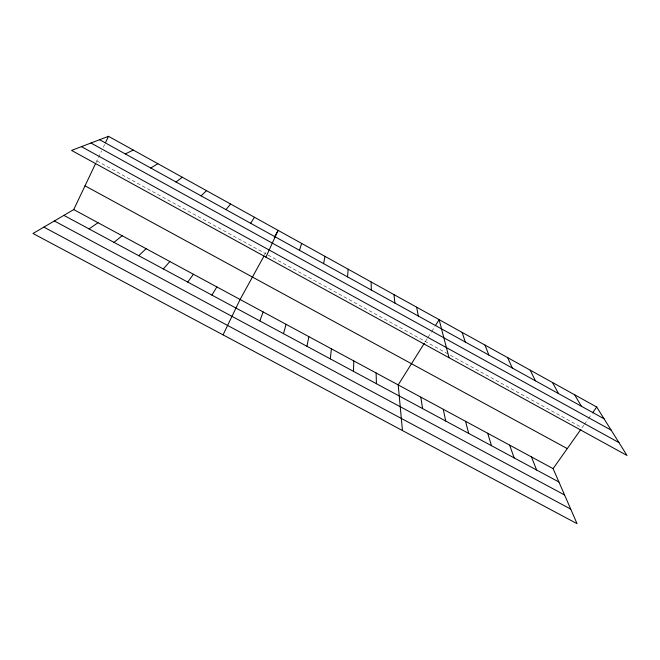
<?xml version="1.0" encoding="UTF-8"?>
<svg xmlns="http://www.w3.org/2000/svg" width="660" height="660" viewBox="0 0 660 660"><rect width="100%" height="100%" fill="white"/><g stroke="black" fill="none" stroke-linecap="round" stroke-linejoin="round"><path stroke-width="0.49" stroke-dasharray="3.3 2.47" d="M95.964 162.764L101.59 150.892M103.323 147.254L104.618 144.523M264.412 255.304L266.838 250.882M425.411 341.542L427.523 338.176M428.051 337.334L431.219 332.277M431.747 331.435L434.915 326.387M583.836 425.188L582.087 427.672L450.037 355.08M584.422 424.363L587.928 419.405M588.514 418.58L591.434 414.447M96.838 160.916L265.37 253.564M268.067 255.04L448.288 354.115"/><path stroke-width="0.99" d="M353.447 371.341L353.834 360.946M347.556 276.887L348.15 269.197M330.297 358.867L331.411 348.826M323.614 263.645L324.984 256.352M306.974 346.31L308.83 336.625M283.478 333.655L286.085 324.332M299.483 250.297L301.645 243.416M259.809 320.9L263.167 311.957M265.906 257.144L278.132 230.373L274.205 237.509M73.738 209.591L553.113 468.625L577.054 523.677L33 233.491L73.738 209.591L95.527 163.68M105.484 142.7L108.504 136.323L596.689 407.014L627 455.458L71.56 150.406L108.504 136.323M223.055 334.867L240.091 299.483L263.934 256.171M211.934 295.119L216.843 286.927M250.676 223.286L254.438 217.239M424.339 343.249L398.203 384.92L402.451 430.551M435.443 325.545L439.139 319.654L449.039 357.72M553.113 468.625L580.899 429.346M592.606 412.797L596.689 407.014M187.729 282.076L193.429 274.271M225.984 209.632L230.571 204.006M163.333 268.933L169.843 261.525M201.102 195.863L206.53 190.674M138.757 255.7L146.083 248.688M113.998 242.36L122.141 235.752M176.022 181.995L182.3 177.243M89.042 228.913L98.026 222.725M150.752 168.011L157.888 163.705M125.276 153.92L133.295 150.067M43.873 227.114L570.71 509.099M54.351 220.968L564.564 494.959M63.888 215.366L558.946 482.031M85.016 185.823L567.27 448.61M81.444 146.644L618.956 442.596M99.602 139.714L604.057 418.786M90.956 143.014L611.168 430.155M574.678 394.812L581.361 406.23M552.503 382.511L558.5 393.583M530.161 370.128L535.466 380.837M507.664 357.646L512.251 367.999M531.457 456.926L536.63 470.011M484.993 345.073L488.862 355.055M509.644 445.137L514.157 457.908M462.148 332.409L465.292 342.02M487.674 433.265L491.51 445.706M465.547 421.311L468.699 433.422M443.264 409.266L445.714 421.039M416.641 307.18L418.308 316.024M420.816 397.138L422.565 408.573M393.979 294.608L394.903 303.08M376.101 372.974L376.423 383.716M371.143 281.952L371.316 290.029"/></g></svg>
